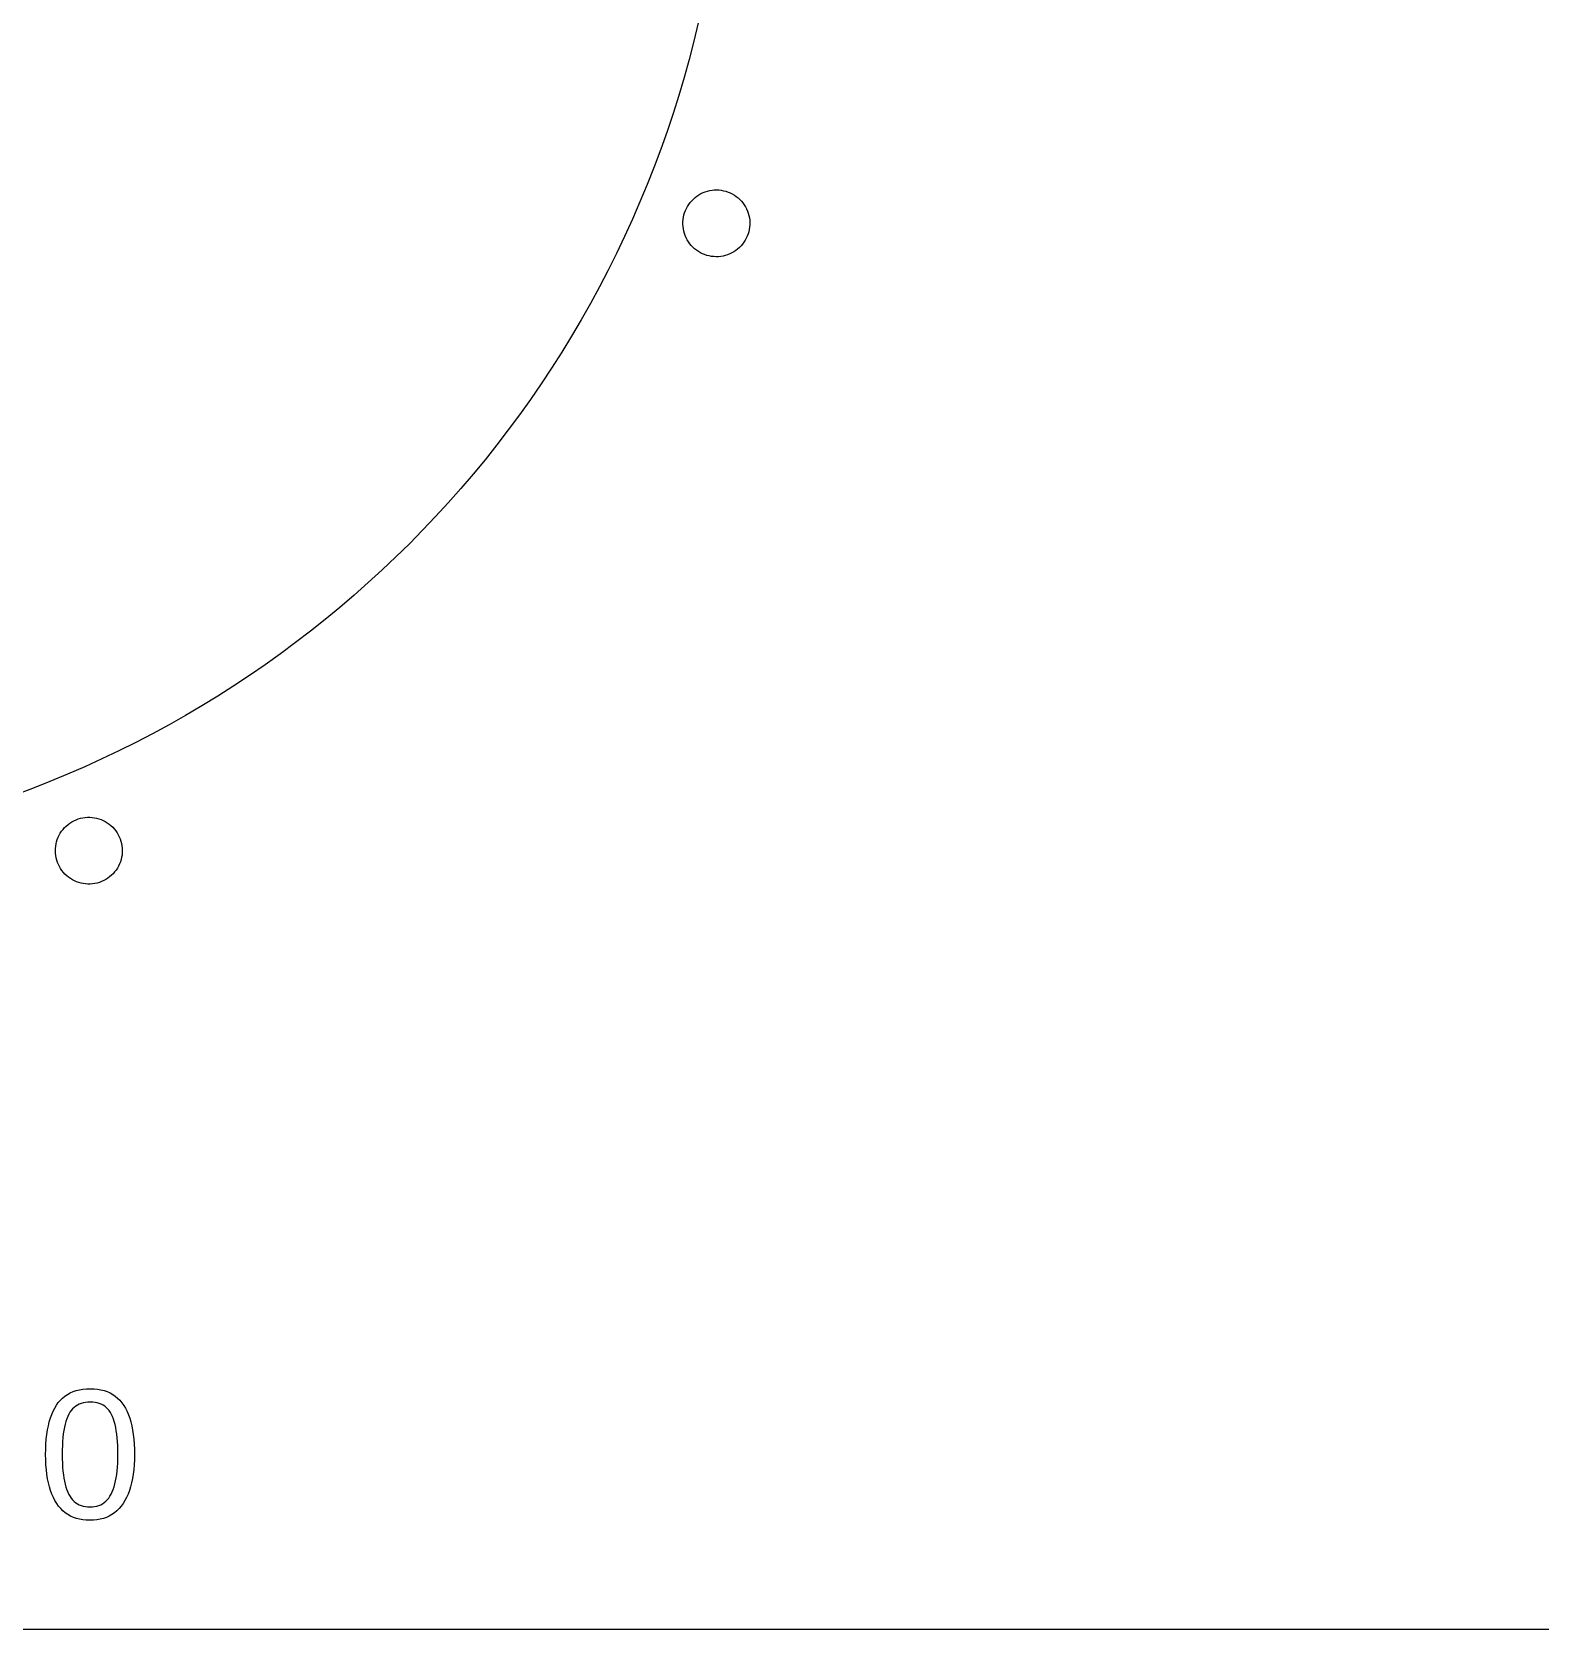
# Model space of a CAD drawing. Header units: metres. Extents: x -408 to 65, y -65 to 78.
# Drawn here: x -137.7 to -70, y -65 to 6.7 of the extents above; entities that cross this region are included whole.
import ezdxf

# ---------------------------------------------------------------- set-up
doc = ezdxf.new("R2010")
doc.units = ezdxf.units.M

msp = doc.modelspace()

# ---------------------------------------------------------------- linework, layer by layer
for p, q in [((-107.774, 7.09691), (-107.971, 6.27435)), ((-107.971, 6.27435), (-108.183, 5.45537)), ((-108.183, 5.45537), (-108.409, 4.64021)), ((-108.409, 4.64021), (-108.649, 3.82912)), ((-108.649, 3.82912), (-108.903, 3.02234)), ((-108.903, 3.02234), (-109.172, 2.22012)), ((-109.172, 2.22012), (-109.454, 1.42271)), ((-109.454, 1.42271), (-109.751, 0.63036)), ((-109.751, 0.63036), (-110.061, -0.15671)), ((-110.061, -0.15671), (-110.384, -0.93825)), ((-107.912, -0.7421), (-107.829, -0.67836)), ((-107.829, -0.67836), (-107.742, -0.62057)), ((-107.742, -0.62057), (-107.651, -0.56902)), ((-107.651, -0.56902), (-107.556, -0.52394)), ((-107.556, -0.52394), (-107.459, -0.48557)), ((-107.459, -0.48557), (-107.359, -0.45409)), ((-107.359, -0.45409), (-107.257, -0.42964)), ((-107.257, -0.42964), (-107.154, -0.41237)), ((-107.154, -0.41237), (-107.05, -0.40233)), ((-107.05, -0.40233), (-106.945, -0.39958)), ((-106.945, -0.39958), (-106.841, -0.40416)), ((-106.841, -0.40416), (-106.737, -0.416)), ((-106.737, -0.416), (-106.634, -0.43509)), ((-106.634, -0.43509), (-106.532, -0.4613)), ((-106.532, -0.4613), (-106.433, -0.49452)), ((-106.433, -0.49452), (-106.336, -0.53459)), ((-106.336, -0.53459), (-106.243, -0.5813)), ((-106.243, -0.5813), (-106.152, -0.63445)), ((-106.152, -0.63445), (-106.066, -0.69374)), ((-106.066, -0.69374), (-105.984, -0.75893)), ((-110.384, -0.93825), (-110.722, -1.714)), ((-108.41, -1.52396), (-108.381, -1.42357)), ((-108.381, -1.42357), (-108.344, -1.3255)), ((-108.344, -1.3255), (-108.301, -1.23024)), ((-108.301, -1.23024), (-108.251, -1.13823)), ((-108.251, -1.13823), (-108.194, -1.04993)), ((-108.194, -1.04993), (-108.132, -0.96576)), ((-108.132, -0.96576), (-108.064, -0.88614)), ((-108.064, -0.88614), (-107.991, -0.81146)), ((-107.991, -0.81146), (-107.912, -0.7421)), ((-105.984, -0.75893), (-105.907, -0.82965)), ((-105.907, -0.82965), (-105.835, -0.90559)), ((-105.835, -0.90559), (-105.768, -0.98639)), ((-105.768, -0.98639), (-105.707, -1.07162)), ((-105.707, -1.07162), (-105.653, -1.16089)), ((-105.653, -1.16089), (-105.604, -1.25377)), ((-105.604, -1.25377), (-105.563, -1.34978)), ((-105.563, -1.34978), (-105.528, -1.44847)), ((-110.722, -1.714), (-111.072, -2.48376)), ((-108.458, -1.9388), (-108.457, -1.83411)), ((-108.451, -2.0433), (-108.458, -1.9388)), ((-108.457, -1.83411), (-108.449, -1.72972)), ((-108.438, -2.14709), (-108.451, -2.0433)), ((-108.449, -1.72972), (-108.433, -1.62617)), ((-108.417, -2.24969), (-108.438, -2.14709)), ((-108.433, -1.62617), (-108.41, -1.52396)), ((-105.528, -1.44847), (-105.5, -1.54936)), ((-105.5, -1.54936), (-105.479, -1.65196)), ((-105.468, -2.06934), (-105.483, -2.17288)), ((-105.479, -1.65196), (-105.465, -1.75577)), ((-105.46, -1.96497), (-105.468, -2.06934)), ((-105.465, -1.75577), (-105.459, -1.86026)), ((-105.459, -1.86026), (-105.46, -1.96497)), ((-111.072, -2.48376), (-111.437, -3.2473)), ((-108.389, -2.35059), (-108.417, -2.24969)), ((-108.354, -2.44928), (-108.389, -2.35059)), ((-108.312, -2.5453), (-108.354, -2.44928)), ((-108.264, -2.63817), (-108.312, -2.5453)), ((-108.209, -2.72743), (-108.264, -2.63817)), ((-108.148, -2.81267), (-108.209, -2.72743)), ((-108.082, -2.89346), (-108.148, -2.81267)), ((-105.784, -2.8333), (-105.852, -2.91292)), ((-105.722, -2.74915), (-105.784, -2.8333)), ((-105.666, -2.66084), (-105.722, -2.74915)), ((-105.616, -2.56883), (-105.666, -2.66084)), ((-105.572, -2.47356), (-105.616, -2.56883)), ((-105.536, -2.37549), (-105.572, -2.47356)), ((-105.506, -2.2751), (-105.536, -2.37549)), ((-105.483, -2.17288), (-105.506, -2.2751)), ((-111.437, -3.2473), (-111.814, -4.00435)), ((-108.01, -2.96941), (-108.082, -2.89346)), ((-107.932, -3.04015), (-108.01, -2.96941)), ((-107.851, -3.10532), (-107.932, -3.04015)), ((-107.764, -3.16461), (-107.851, -3.10532)), ((-107.674, -3.21776), (-107.764, -3.16461)), ((-107.58, -3.26447), (-107.674, -3.21776)), ((-107.484, -3.30453), (-107.58, -3.26447)), ((-107.384, -3.33775), (-107.484, -3.30453)), ((-107.283, -3.36397), (-107.384, -3.33775)), ((-107.18, -3.38306), (-107.283, -3.36397)), ((-107.076, -3.39491), (-107.18, -3.38306)), ((-106.971, -3.39948), (-107.076, -3.39491)), ((-106.867, -3.39673), (-106.971, -3.39948)), ((-106.762, -3.3867), (-106.867, -3.39673)), ((-106.659, -3.36942), (-106.762, -3.3867)), ((-106.557, -3.34497), (-106.659, -3.36942)), ((-106.458, -3.31349), (-106.557, -3.34497)), ((-106.36, -3.27512), (-106.458, -3.31349)), ((-106.266, -3.23004), (-106.36, -3.27512)), ((-106.175, -3.1785), (-106.266, -3.23004)), ((-106.087, -3.1207), (-106.175, -3.1785)), ((-106.004, -3.05696), (-106.087, -3.1207)), ((-105.926, -2.98759), (-106.004, -3.05696)), ((-105.852, -2.91292), (-105.926, -2.98759)), ((-111.814, -4.00435), (-112.205, -4.7547)), ((-112.205, -4.7547), (-112.608, -5.49811)), ((-112.608, -5.49811), (-113.025, -6.23438)), ((-113.025, -6.23438), (-113.454, -6.96324)), ((-113.454, -6.96324), (-113.896, -7.68451)), ((-113.896, -7.68451), (-114.351, -8.39796)), ((-114.351, -8.39796), (-114.818, -9.10338)), ((-114.818, -9.10338), (-115.297, -9.80052)), ((-115.297, -9.80052), (-115.788, -10.4892)), ((-115.788, -10.4892), (-116.291, -11.1692)), ((-116.291, -11.1692), (-116.806, -11.8403)), ((-116.806, -11.8403), (-117.333, -12.5024)), ((-117.333, -12.5024), (-117.871, -13.1551)), ((-117.871, -13.1551), (-118.42, -13.7984)), ((-118.42, -13.7984), (-118.981, -14.4319)), ((-118.981, -14.4319), (-119.552, -15.0556)), ((-120.135, -15.6692), (-120.727, -16.2726)), ((-119.552, -15.0556), (-120.135, -15.6692)), ((-120.727, -16.2726), (-121.331, -16.8655)), ((-121.331, -16.8655), (-121.944, -17.4478)), ((-121.944, -17.4478), (-122.568, -18.0193)), ((-123.202, -18.5798), (-123.845, -19.1292)), ((-122.568, -18.0193), (-123.202, -18.5798)), ((-123.845, -19.1292), (-124.498, -19.6673)), ((-124.498, -19.6673), (-125.16, -20.1939)), ((-125.831, -20.7089), (-126.511, -21.212)), ((-125.16, -20.1939), (-125.831, -20.7089)), ((-126.511, -21.212), (-127.199, -21.7033)), ((-127.897, -22.1824), (-128.602, -22.6493)), ((-127.199, -21.7033), (-127.897, -22.1824)), ((-128.602, -22.6493), (-129.315, -23.1038)), ((-130.037, -23.5458), (-130.766, -23.9752)), ((-129.315, -23.1038), (-130.037, -23.5458)), ((-130.766, -23.9752), (-131.502, -24.3917)), ((-132.245, -24.7954), (-132.996, -25.186)), ((-131.502, -24.3917), (-132.245, -24.7954)), ((-133.753, -25.5634), (-134.516, -25.9276)), ((-132.996, -25.186), (-133.753, -25.5634)), ((-135.286, -26.2784), (-136.062, -26.6157)), ((-134.516, -25.9276), (-135.286, -26.2784)), ((-136.843, -26.9394), (-137.63, -27.2495)), ((-136.062, -26.6157), (-136.843, -26.9394)), ((-137.63, -27.2495), (-138.423, -27.5457)), ((-135.77, -28.6993), (-135.674, -28.6559)), ((-135.674, -28.6559), (-135.576, -28.6192)), ((-135.576, -28.6192), (-135.476, -28.5895)), ((-135.476, -28.5895), (-135.374, -28.5668)), ((-135.374, -28.5668), (-135.27, -28.5514)), ((-135.27, -28.5514), (-135.166, -28.5432)), ((-135.166, -28.5432), (-135.061, -28.5422)), ((-135.061, -28.5422), (-134.957, -28.5486)), ((-134.957, -28.5486), (-134.853, -28.5623)), ((-134.853, -28.5623), (-134.75, -28.5832)), ((-134.75, -28.5832), (-134.649, -28.6111)), ((-134.649, -28.6111), (-134.551, -28.6461)), ((-134.551, -28.6461), (-134.455, -28.6879)), ((-136.476, -29.4436), (-136.431, -29.3491)), ((-136.431, -29.3491), (-136.379, -29.258)), ((-136.379, -29.258), (-136.322, -29.1707)), ((-136.322, -29.1707), (-136.258, -29.0876)), ((-136.258, -29.0876), (-136.189, -29.0092)), ((-136.189, -29.0092), (-136.114, -28.9358)), ((-136.114, -28.9358), (-136.034, -28.8678)), ((-136.034, -28.8678), (-135.95, -28.8055)), ((-135.95, -28.8055), (-135.862, -28.7493)), ((-135.862, -28.7493), (-135.77, -28.6993)), ((-134.455, -28.6879), (-134.362, -28.7362)), ((-134.362, -28.7362), (-134.273, -28.7909)), ((-134.273, -28.7909), (-134.187, -28.8517)), ((-134.187, -28.8517), (-134.107, -28.9183)), ((-134.107, -28.9183), (-134.031, -28.9904)), ((-134.031, -28.9904), (-133.96, -29.0676)), ((-133.96, -29.0676), (-133.895, -29.1495)), ((-133.895, -29.1495), (-133.835, -29.2358)), ((-133.835, -29.2358), (-133.782, -29.326)), ((-133.782, -29.326), (-133.736, -29.4197)), ((-136.6, -30.0548), (-136.598, -29.9501)), ((-136.596, -30.1594), (-136.6, -30.0548)), ((-136.598, -29.9501), (-136.588, -29.8459)), ((-136.588, -29.8459), (-136.57, -29.7427)), ((-136.57, -29.7427), (-136.546, -29.6409)), ((-136.546, -29.6409), (-136.514, -29.541)), ((-136.514, -29.541), (-136.476, -29.4436)), ((-133.736, -29.4197), (-133.695, -29.5164)), ((-133.695, -29.5164), (-133.662, -29.6157)), ((-133.662, -29.6157), (-133.636, -29.7171)), ((-133.636, -29.7171), (-133.617, -29.82)), ((-133.617, -29.82), (-133.605, -29.924)), ((-133.605, -29.924), (-133.601, -30.0286)), ((-133.601, -30.0286), (-133.603, -30.1333)), ((-136.584, -30.2634), (-136.596, -30.1594)), ((-136.565, -30.3664), (-136.584, -30.2634)), ((-136.539, -30.4678), (-136.565, -30.3664)), ((-136.505, -30.567), (-136.539, -30.4678)), ((-136.465, -30.6638), (-136.505, -30.567)), ((-136.419, -30.7575), (-136.465, -30.6638)), ((-136.366, -30.8477), (-136.419, -30.7575)), ((-133.77, -30.7343), (-133.822, -30.8255)), ((-133.725, -30.6398), (-133.77, -30.7343)), ((-133.687, -30.5424), (-133.725, -30.6398)), ((-133.655, -30.4426), (-133.687, -30.5424)), ((-133.631, -30.3408), (-133.655, -30.4426)), ((-133.613, -30.2375), (-133.631, -30.3408)), ((-133.603, -30.1333), (-133.613, -30.2375)), ((-136.306, -30.934), (-136.366, -30.8477)), ((-136.241, -31.0159), (-136.306, -30.934)), ((-136.17, -31.0931), (-136.241, -31.0159)), ((-136.094, -31.1652), (-136.17, -31.0931)), ((-136.014, -31.2318), (-136.094, -31.1652)), ((-135.928, -31.2926), (-136.014, -31.2318)), ((-135.839, -31.3473), (-135.928, -31.2926)), ((-135.746, -31.3956), (-135.839, -31.3473)), ((-135.65, -31.4373), (-135.746, -31.3956)), ((-135.552, -31.4723), (-135.65, -31.4373)), ((-135.451, -31.5003), (-135.552, -31.4723)), ((-135.348, -31.5212), (-135.451, -31.5003)), ((-135.244, -31.5348), (-135.348, -31.5212)), ((-134.827, -31.5166), (-134.931, -31.5321)), ((-134.725, -31.4939), (-134.827, -31.5166)), ((-134.625, -31.4642), (-134.725, -31.4939)), ((-134.526, -31.4276), (-134.625, -31.4642)), ((-134.431, -31.3841), (-134.526, -31.4276)), ((-134.339, -31.3342), (-134.431, -31.3841)), ((-134.251, -31.2779), (-134.339, -31.3342)), ((-134.167, -31.2156), (-134.251, -31.2779)), ((-134.087, -31.1476), (-134.167, -31.2156)), ((-134.012, -31.0743), (-134.087, -31.1476)), ((-133.943, -30.9958), (-134.012, -31.0743)), ((-133.879, -30.9128), (-133.943, -30.9958)), ((-133.822, -30.8255), (-133.879, -30.9128)), ((-135.14, -31.5412), (-135.244, -31.5348)), ((-135.035, -31.5403), (-135.14, -31.5412)), ((-134.931, -31.5321), (-135.035, -31.5403)), ((-136.171, -54.509), (-136.056, -54.4323)), ((-136.056, -54.4323), (-135.933, -54.3658)), ((-135.933, -54.3658), (-135.802, -54.3095)), ((-135.802, -54.3095), (-135.663, -54.2635)), ((-135.663, -54.2635), (-135.517, -54.2277)), ((-135.517, -54.2277), (-135.363, -54.2021)), ((-135.363, -54.2021), (-135.201, -54.1868)), ((-135.201, -54.1868), (-135.031, -54.1817)), ((-135.031, -54.1817), (-134.866, -54.1869)), ((-134.866, -54.1869), (-134.708, -54.2024)), ((-134.708, -54.2024), (-134.558, -54.2282)), ((-134.558, -54.2282), (-134.415, -54.2644)), ((-134.415, -54.2644), (-134.279, -54.311)), ((-134.279, -54.311), (-134.151, -54.3678)), ((-134.151, -54.3678), (-134.03, -54.4351)), ((-134.03, -54.4351), (-133.916, -54.5126)), ((-136.702, -55.1842), (-136.632, -55.046)), ((-136.632, -55.046), (-136.555, -54.9181)), ((-136.555, -54.9181), (-136.471, -54.8005)), ((-136.471, -54.8005), (-136.378, -54.6931)), ((-136.378, -54.6931), (-136.279, -54.5959)), ((-136.279, -54.5959), (-136.171, -54.509)), ((-135.893, -55.1572), (-135.95, -55.2373)), ((-135.83, -55.0847), (-135.893, -55.1572)), ((-135.762, -55.0199), (-135.83, -55.0847)), ((-135.69, -54.9627), (-135.762, -55.0199)), ((-135.611, -54.9131), (-135.69, -54.9627)), ((-135.528, -54.8711), (-135.611, -54.9131)), ((-135.439, -54.8368), (-135.528, -54.8711)), ((-135.345, -54.8101), (-135.439, -54.8368)), ((-135.246, -54.791), (-135.345, -54.8101)), ((-135.141, -54.7796), (-135.246, -54.791)), ((-135.031, -54.7757), (-135.141, -54.7796)), ((-134.924, -54.7796), (-135.031, -54.7757)), ((-134.822, -54.7912), (-134.924, -54.7796)), ((-134.725, -54.8106), (-134.822, -54.7912)), ((-134.633, -54.8377), (-134.725, -54.8106)), ((-134.546, -54.8725), (-134.633, -54.8377)), ((-134.465, -54.9151), (-134.546, -54.8725)), ((-134.389, -54.9654), (-134.465, -54.9151)), ((-134.318, -55.0235), (-134.389, -54.9654)), ((-134.252, -55.0893), (-134.318, -55.0235)), ((-134.191, -55.1628), (-134.252, -55.0893)), ((-134.135, -55.2441), (-134.191, -55.1628)), ((-133.916, -54.5126), (-133.81, -54.6005)), ((-133.81, -54.6005), (-133.711, -54.6988)), ((-133.711, -54.6988), (-133.62, -54.8074)), ((-133.62, -54.8074), (-133.536, -54.9263)), ((-133.536, -54.9263), (-133.459, -55.0553)), ((-133.459, -55.0553), (-133.388, -55.1944)), ((-136.953, -56.0293), (-136.916, -55.8397)), ((-136.916, -55.8397), (-136.873, -55.6604)), ((-136.873, -55.6604), (-136.823, -55.4914)), ((-136.823, -55.4914), (-136.766, -55.3326)), ((-136.766, -55.3326), (-136.702, -55.1842)), ((-136.165, -55.7699), (-136.196, -55.9057)), ((-136.13, -55.6439), (-136.165, -55.7699)), ((-136.092, -55.5278), (-136.13, -55.6439)), ((-136.049, -55.4215), (-136.092, -55.5278)), ((-136.001, -55.325), (-136.049, -55.4215)), ((-135.95, -55.2373), (-136.001, -55.325)), ((-134.085, -55.3331), (-134.135, -55.2441)), ((-134.039, -55.4308), (-134.085, -55.3331)), ((-133.997, -55.5379), (-134.039, -55.4308)), ((-133.96, -55.6546), (-133.997, -55.5379)), ((-133.926, -55.7807), (-133.96, -55.6546)), ((-133.896, -55.9163), (-133.926, -55.7807)), ((-133.388, -55.1944), (-133.325, -55.3433)), ((-133.325, -55.3433), (-133.268, -55.5022)), ((-133.268, -55.5022), (-133.218, -55.6711)), ((-133.218, -55.6711), (-133.174, -55.8499)), ((-133.174, -55.8499), (-133.137, -56.0386)), ((-137.024, -56.6598), (-137.007, -56.4393)), ((-137.007, -56.4393), (-136.983, -56.2292)), ((-136.983, -56.2292), (-136.953, -56.0293)), ((-136.278, -56.5472), (-136.288, -56.7321)), ((-136.264, -56.372), (-136.278, -56.5472)), ((-136.245, -56.2067), (-136.264, -56.372)), ((-136.223, -56.0513), (-136.245, -56.2067)), ((-136.196, -55.9057), (-136.223, -56.0513)), ((-133.87, -56.0614), (-133.896, -55.9163)), ((-133.848, -56.216), (-133.87, -56.0614)), ((-133.83, -56.3802), (-133.848, -56.216)), ((-133.816, -56.5538), (-133.83, -56.3802)), ((-133.806, -56.7369), (-133.816, -56.5538)), ((-133.137, -56.0386), (-133.107, -56.2373)), ((-133.107, -56.2373), (-133.084, -56.4459)), ((-133.084, -56.4459), (-133.067, -56.6645)), ((-137.037, -57.1315), (-137.034, -56.8905)), ((-137.033, -57.3675), (-137.037, -57.1315)), ((-137.034, -56.8905), (-137.024, -56.6598)), ((-136.294, -56.9269), (-136.296, -57.1315)), ((-136.296, -57.1315), (-136.294, -57.3304)), ((-136.288, -56.7321), (-136.294, -56.9269)), ((-133.8, -56.9294), (-133.806, -56.7369)), ((-133.798, -57.1315), (-133.8, -56.9294)), ((-133.8, -57.3266), (-133.798, -57.1315)), ((-133.067, -56.6645), (-133.057, -56.8931)), ((-133.057, -56.8931), (-133.054, -57.1315)), ((-133.054, -57.1315), (-133.057, -57.3662)), ((-137.023, -57.5938), (-137.033, -57.3675)), ((-137.006, -57.8105), (-137.023, -57.5938)), ((-136.982, -58.0176), (-137.006, -57.8105)), ((-136.951, -58.2151), (-136.982, -58.0176)), ((-136.294, -57.3304), (-136.288, -57.5202)), ((-136.288, -57.5202), (-136.278, -57.7009)), ((-136.278, -57.7009), (-136.263, -57.8725)), ((-136.263, -57.8725), (-136.244, -58.035)), ((-133.873, -58.1731), (-133.85, -58.021)), ((-133.85, -58.021), (-133.832, -57.8603)), ((-133.832, -57.8603), (-133.817, -57.691)), ((-133.817, -57.691), (-133.807, -57.5131)), ((-133.807, -57.5131), (-133.8, -57.3266)), ((-133.11, -58.0135), (-133.142, -58.2105)), ((-133.085, -57.8072), (-133.11, -58.0135)), ((-133.068, -57.5914), (-133.085, -57.8072)), ((-133.057, -57.3662), (-133.068, -57.5914)), ((-136.913, -58.403), (-136.951, -58.2151)), ((-136.868, -58.5813), (-136.913, -58.403)), ((-136.816, -58.75), (-136.868, -58.5813)), ((-136.244, -58.035), (-136.222, -58.1884)), ((-136.222, -58.1884), (-136.195, -58.3327)), ((-136.195, -58.3327), (-136.163, -58.4679)), ((-136.163, -58.4679), (-136.128, -58.594)), ((-136.128, -58.594), (-136.089, -58.711)), ((-136.089, -58.711), (-136.045, -58.8189)), ((-134.051, -58.8049), (-134.007, -58.6958)), ((-134.007, -58.6958), (-133.968, -58.578)), ((-133.968, -58.578), (-133.932, -58.4516)), ((-133.932, -58.4516), (-133.901, -58.3167)), ((-133.901, -58.3167), (-133.873, -58.1731)), ((-133.279, -58.7446), (-133.339, -58.9037)), ((-133.226, -58.576), (-133.279, -58.7446)), ((-133.18, -58.3979), (-133.226, -58.576)), ((-133.142, -58.2105), (-133.18, -58.3979)), ((-136.758, -58.9091), (-136.816, -58.75)), ((-136.692, -59.0585), (-136.758, -58.9091)), ((-136.62, -59.1984), (-136.692, -59.0585)), ((-136.541, -59.3287), (-136.62, -59.1984)), ((-136.454, -59.4489), (-136.541, -59.3287)), ((-136.361, -59.5587), (-136.454, -59.4489)), ((-136.045, -58.8189), (-135.997, -58.9177)), ((-135.997, -58.9177), (-135.945, -59.0081)), ((-135.945, -59.0081), (-135.888, -59.0905)), ((-135.888, -59.0905), (-135.826, -59.1652)), ((-135.826, -59.1652), (-135.759, -59.2319)), ((-135.759, -59.2319), (-135.687, -59.2908)), ((-135.687, -59.2908), (-135.61, -59.3419)), ((-135.61, -59.3419), (-135.529, -59.3851)), ((-135.529, -59.3851), (-135.442, -59.4204)), ((-135.442, -59.4204), (-135.351, -59.4479)), ((-135.351, -59.4479), (-135.255, -59.4676)), ((-134.841, -59.4672), (-134.745, -59.4472)), ((-134.745, -59.4472), (-134.654, -59.4191)), ((-134.654, -59.4191), (-134.568, -59.383)), ((-134.568, -59.383), (-134.487, -59.3389)), ((-134.487, -59.3389), (-134.41, -59.2867)), ((-134.41, -59.2867), (-134.338, -59.2265)), ((-134.338, -59.2265), (-134.271, -59.1583)), ((-134.271, -59.1583), (-134.209, -59.0821)), ((-134.209, -59.0821), (-134.152, -58.9978)), ((-134.152, -58.9978), (-134.099, -58.9055)), ((-134.099, -58.9055), (-134.051, -58.8049)), ((-133.648, -59.4455), (-133.742, -59.5558)), ((-133.56, -59.3246), (-133.648, -59.4455)), ((-133.479, -59.1937), (-133.56, -59.3246)), ((-133.405, -59.0535), (-133.479, -59.1937)), ((-133.339, -58.9037), (-133.405, -59.0535)), ((-136.262, -59.658), (-136.361, -59.5587)), ((-136.155, -59.7468), (-136.262, -59.658)), ((-136.041, -59.8252), (-136.155, -59.7468)), ((-135.921, -59.8932), (-136.041, -59.8252)), ((-135.794, -59.9507), (-135.921, -59.8932)), ((-135.66, -59.9977), (-135.794, -59.9507)), ((-135.519, -60.0343), (-135.66, -59.9977)), ((-135.371, -60.0604), (-135.519, -60.0343)), ((-135.217, -60.0761), (-135.371, -60.0604)), ((-135.255, -59.4676), (-135.153, -59.4794)), ((-135.055, -60.0814), (-135.217, -60.0761)), ((-135.153, -59.4794), (-135.047, -59.4833)), ((-134.894, -60.0761), (-135.055, -60.0814)), ((-135.047, -59.4833), (-134.942, -59.4793)), ((-134.942, -59.4793), (-134.841, -59.4672)), ((-134.739, -60.0603), (-134.894, -60.0761)), ((-134.591, -60.0341), (-134.739, -60.0603)), ((-134.45, -59.9973), (-134.591, -60.0341)), ((-134.315, -59.95), (-134.45, -59.9973)), ((-134.187, -59.8922), (-134.315, -59.95)), ((-134.066, -59.8239), (-134.187, -59.8922)), ((-133.951, -59.745), (-134.066, -59.8239)), ((-133.844, -59.6557), (-133.951, -59.745)), ((-133.742, -59.5558), (-133.844, -59.6557)), ((-345.268, -64.9604), (2.26846, -64.9604))]:
    msp.add_line(p, q)

doc.saveas('drawing.dxf')
